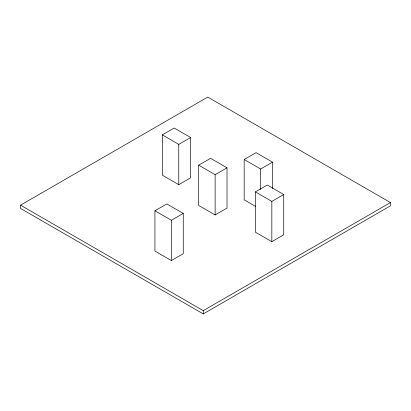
<?xml version="1.0" encoding="UTF-8"?>
<svg xmlns="http://www.w3.org/2000/svg" width="411" height="411" viewBox="0 0 411 411"><rect width="100%" height="100%" fill="white"/><g stroke="black" fill="none" stroke-linecap="round" stroke-linejoin="round"><path stroke-width="0.62" d="M20.55 205.166L207.75 97.088L390.45 202.566L390.45 205.834L203.25 313.912L20.55 208.434L20.55 205.166L203.25 310.644L390.45 202.566M162.33 134.885L174.218 128.021L190.658 137.51L190.658 177.799L178.77 184.667L162.33 175.173L162.33 134.885L178.77 144.379L190.658 137.51M198.688 165.176L210.576 158.312L227.016 167.801L227.016 208.094L215.128 214.958L198.688 205.469L198.688 165.176L215.128 174.67L227.016 167.801M154.926 210.786L166.815 203.918L183.255 213.412L183.255 253.7L171.366 260.564L154.926 251.075L154.926 210.786L171.366 220.275L183.255 213.412M255.683 206.45L244.175 199.808L244.175 159.514L256.068 152.651L272.508 162.145L272.508 188.361M244.175 159.514L260.615 169.008L272.508 162.145M255.401 191.896L267.289 185.027L283.729 194.521L283.729 234.809L271.841 241.678L255.401 232.184L255.401 191.896L271.841 201.385L283.729 194.521M271.841 201.385L271.841 241.678M260.615 169.008L260.615 189.471M215.128 174.67L215.128 214.958M203.25 310.644L203.25 313.912M178.77 144.379L178.77 184.667M171.366 220.275L171.366 260.564"/></g></svg>
